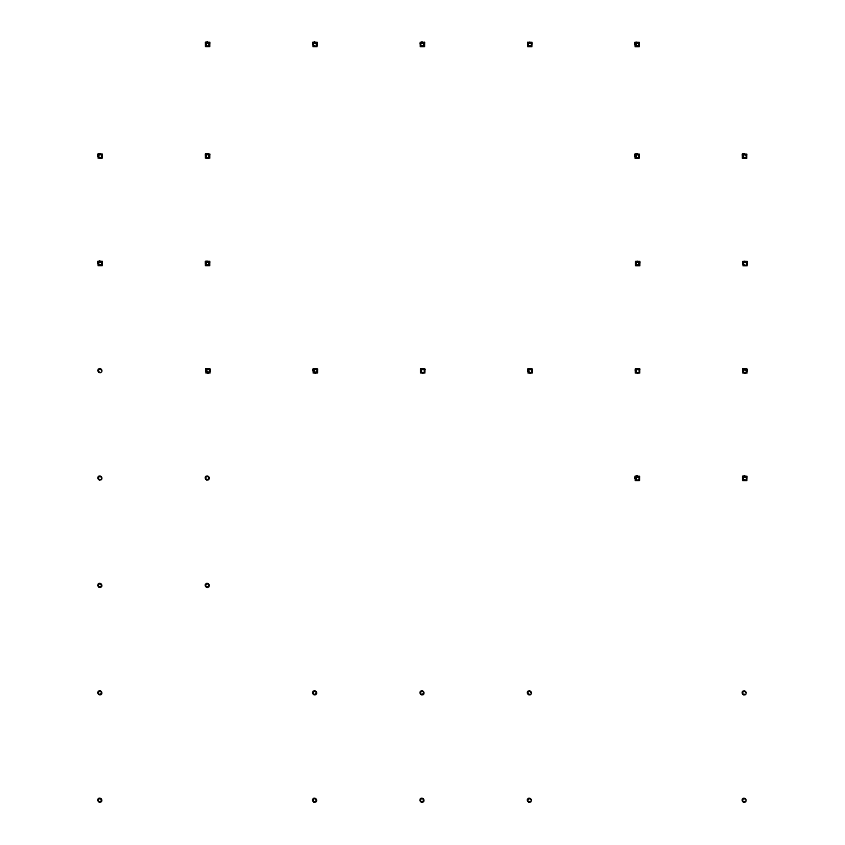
<?xml version="1.0" encoding="UTF-8"?>
<svg xmlns="http://www.w3.org/2000/svg" width="845" height="845" viewBox="0 0 845 845"><rect width="100%" height="100%" fill="white"/><g stroke="black" fill="none" stroke-linecap="round" stroke-linejoin="round"><path stroke-width="1.27" d="M424.56 42.313L424.56 46.612L420.261 46.612L420.261 42.313L424.56 42.313M639.676 368.832L639.676 373.131L635.377 373.12L635.377 368.832L639.676 368.832M98.147 155.131L98.464 156.336M98.337 155.807L98.242 155.226M98.126 262.52L98.432 263.714M98.464 263.746L98.284 262.119M98.411 263.302L98.39 262.225M205.673 155.765L205.789 155.047M205.726 263.249L205.726 262.182M206.37 369.244L205.863 370.395L206.708 372.043A1.732 1.732 0 0 1 206.719 369.592L206.592 369.466M206.212 371.409L205.927 369.962M206.233 370.268L206.148 369.624M312.999 44.014L312.956 43.486M312.904 43.919L313.094 44.5L313.115 43.084M313.347 370.501L313.453 369.561L313.685 371.23M313.632 370.786L314.076 368.99M420.292 43.94L420.345 43.496M421.095 371.684L420.842 369.571M421.275 369.413L421.021 370.807L420.958 369.687M528.484 371.705L528.072 369.994M528.315 370.723L528.22 370.142M635.197 43.602L635.524 44.817M635.355 43.76L635.451 44.352L635.524 43.38M635.123 155.755L635.26 154.836M635.282 155.913L635.186 155.322M635.44 156.061L635.429 155.005M635.799 262.225L635.884 262.869M635.936 371.652L635.461 370.015M635.556 370.596L635.63 369.614M635.789 370.839L635.884 369.276M635.303 477.911L635.715 476.664L636.718 476.517M635.366 477.478L635.683 478.682M637.278 476.58L636.781 476.58A1.489 1.436 59.4 0 0 635.546 477.309L635.609 478.217L636.253 476.612M742.67 155.438L742.829 155.596M743.135 262.89L743.23 264.02L743.199 262.816M742.797 370.469L743.019 371.082M744.202 369.064L743.273 369.297L743.199 371.261M742.776 478.016L742.681 477.425M743.019 478.249L743.104 476.686L744.096 476.527M101.801 263.883L101.801 262.996A1.732 1.732 0 0 1 101.844 263.851M209.137 44.722L209.243 44.827M209.211 156.515L209.169 155.976M316.484 44.204L316.41 45.186M316.632 44.848L316.548 44.267M423.799 44.151L423.694 45.091M423.894 44.246L423.863 45.271L423.863 44.7M424.021 44.869L423.799 43.76M639.359 263.545L639.221 263.006M746.589 263.408L746.536 264.411A1.732 1.732 0 0 0 746.568 262.658L746.705 264.01M746.526 371.399L746.536 370.511M635.905 370.522L635.905 371.43M635.82 155.406L635.852 156.23L635.841 155.226M205.652 155.395L205.747 156.526M205.958 370.554L206.159 369.835A1.489 1.436 59.4 0 1 206.666 369.328M420.736 370.596L420.937 369.878A1.489 1.436 59.4 0 1 421.159 369.592M528.125 370.617L528.326 369.899A1.489 1.436 59.4 0 1 528.547 369.603M635.641 263.513L635.873 264.02L635.884 262.531M635.398 477.647L635.704 479.115M206.645 369.93L206.56 370.68M635.873 43.539L635.884 44.531M98.178 155.153L98.569 154.392M205.789 43.116L205.831 44.891L205.821 43.37M205.673 262.14L205.789 263.693M313.685 370.342L313.801 369.307M635.355 43.771L636.465 42.567M528.125 370.047L528.357 369.719M635.26 155.395L635.282 154.857M635.493 155.628L635.767 154.741M742.597 155.353L743.294 154.308L742.734 155.491M742.861 155.628L743.114 154.719M742.882 155.638L743.23 154.836M635.598 477.71L635.725 476.686M742.924 370.11L743.273 369.297M743.093 370.268L743.442 369.466M742.85 477.024L743.072 478.703M743.093 477.277L743.23 477.414A1.732 1.732 0 0 0 743.22 479.178L742.723 477.953M98.4 155.036L98.569 156.843M98.379 262.425L98.538 264.231M205.768 262.446L205.726 263.915M743.104 369.941L743.262 371.747M206.349 371.684L206.814 370.849M635.936 43.201A1.732 1.732 0 0 0 635.936 45.651L636.042 44.458M636.01 156.145L635.62 157.054L635.26 156.557M743.399 156.167L743.368 157.297L742.491 155.258L742.882 156.526M313.928 369.434L313.791 369.888A1.732 1.732 0 0 0 313.833 371.705L313.347 370.902L314.108 371.937M635.524 43.37L636.031 42.694M635.377 154.941L637.236 154.16M528.621 369.392L528.463 371.272M743.04 477.224L744.223 476.654M635.102 156.124L635.514 156.948L636.169 156.378L635.556 156.99L635.25 155.871M746.198 372.222L745.417 372.677M205.99 42.725L206.803 42.387M313.717 42.482L314.182 42.398M420.768 42.768L421.697 42.546M528.157 42.778L530.026 42.609M743.357 369.381L745.279 369.265M743.611 369.624L744.889 369.18M743.357 476.939L743.473 477.055A1.732 1.732 0 0 1 745.955 477.076L745.448 476.717M206.55 42.683L207.553 42.641M313.928 42.694L314.921 42.641M98.907 154.128L99.826 153.991M98.95 154.17L99.552 154.212M206.296 154.149L207.828 154.234L206.698 153.991M528.558 42.588L530.111 42.694M636.074 42.736L637.479 42.694L636.285 42.387M99.752 261.348L99.361 261.443M206.264 261.538L207.268 261.496M636.581 476.379L637.479 476.39M636.327 476.686L637.795 477.013M743.442 476.432L744.582 476.517M745.374 157.582L744.371 157.624M208.377 372.413L208.821 372.296A1.732 1.732 0 0 1 207.078 372.318M316.093 372.191L316.21 372.318A1.732 1.732 0 0 1 314.467 372.339M638.007 264.992L637.003 264.876M636.433 477.013L637.384 477.045M743.822 477.034L744.529 476.96L743.991 476.981M206.719 42.303L207.3 42.387M206.867 42.451L207.458 42.546M314.118 42.324L314.678 42.398M314.245 42.461L314.836 42.556M421.507 42.345L422.056 42.398M421.623 42.461L422.743 42.694M636.37 42.472L636.961 42.567M636.264 154.086L636.855 154.181M743.642 154.096L744.677 154.244L744.086 154.043M99.33 261.411L99.9 261.496M206.666 261.38L207.638 261.464M636.792 261.464L637.764 261.559L637.225 261.411M744.181 261.485L745.121 261.538L744.223 261.538M207.057 368.779L208.028 368.864M314.446 368.8L315.354 368.821M529.234 368.842L530.142 368.874M636.623 368.853L637.51 368.864M744.625 369.001L744.033 368.906L745.205 369.18M744.191 369.064L744.783 369.159M636.465 476.263L637.679 476.591L636.623 476.422M743.843 476.263L745.089 476.633L744.16 476.58A1.489 1.436 59.4 0 0 742.935 477.33L743.093 479.136M636.729 46.031L637.616 46.031A1.732 1.732 0 0 1 636.718 46.105M99.699 157.561L100.597 157.571M208.007 157.614L208.06 157.666M637.489 157.614L637.616 157.751M744.118 157.772L743.621 157.55L745.406 157.614A1.732 1.732 0 0 1 743.663 157.645M100.502 264.897L101.041 264.876A1.732 1.732 0 0 1 99.298 264.907L100.206 265.087L99.604 264.886M637.89 264.886L638.049 265.034M207.754 372.275L208.345 372.37M208.419 372.455L207.437 372.36M315.164 372.318L315.322 372.476M205.483 42.989L209.782 42.989M312.882 43.01L317.171 43.01M420.271 43.032L424.56 43.032M527.66 43.053L531.949 43.053M635.049 43.074L639.348 43.074M98.073 154.656L102.361 154.656M205.462 154.677L209.75 154.677M635.018 154.762L639.316 154.762M742.406 154.783L746.705 154.783M98.041 262.045L102.34 262.056M205.43 262.066L209.729 262.066M635.556 262.161L639.845 262.161M742.945 262.172L747.244 262.172M205.821 369.466L210.12 369.466M313.21 369.487L317.509 369.487M420.599 369.508L424.898 369.508M527.998 369.529L532.287 369.529M635.387 369.55L639.676 369.55M742.776 369.571L747.064 369.571M635.208 476.939L639.507 476.939M742.607 476.96L746.895 476.96M529.329 42.313L530.29 42.599M421.94 42.292L422.944 42.62M421.972 42.324L422.616 42.577M314.551 42.271L315.607 42.662M314.562 42.282L315.692 42.746M314.762 42.482L315.375 42.694M207.162 42.25L208.324 42.746M207.352 42.451L207.997 42.694M207.131 153.938L208.134 154.265M99.742 153.917L100.386 154.16M99.721 261.306L100.639 261.559M99.784 261.38L100.354 261.549M744.445 368.821L745.723 369.423M744.276 476.21L744.889 476.432M743.927 157.571L744.477 157.73M636.549 157.571L636.676 157.698M207.078 157.571L207.616 157.719M637.183 265.055L637.711 265.193M206.972 264.876L207.109 265.024M314.646 372.191L315.238 372.391M314.794 372.349L315.375 372.529M207.278 372.201L207.881 372.402M744.139 476.633L745.184 477.034M637.626 42.556L637.806 42.746M529.857 42.44L530.438 42.746M422.521 42.472L423.07 42.746M207.606 42.303L208.261 42.683M636.676 264.834L637.267 265.14M744.899 368.874L745.448 369.159M100.196 153.97L100.787 154.286M744.73 476.263L745.353 476.622M744.931 476.474L745.554 476.812M637.331 476.253L638.017 476.654M637.584 476.495L638.155 476.802M314.319 372.149L314.921 372.476M206.951 372.149L207.532 372.455M635.514 156.948L636.063 157.35M745.332 369.033L745.998 369.561M745.343 372.592A1.732 1.732 0 0 1 743.167 370.765A1.732 1.732 0 0 1 745.628 369.339L746.114 369.687M745.163 476.432L745.829 476.96M637.827 476.464L638.556 477.055M745.353 369.645L744.308 369.244A1.489 1.436 59.4 0 0 743.325 369.645M742.649 156.578L743.304 157.36A1.732 1.732 0 0 1 743.304 154.91M635.936 45.651L635.134 44.426M635.683 45.25L635.113 44.024L635.757 45.472M635.905 157.339L635.355 155.142A1.489 1.436 59.4 0 1 635.862 154.624M745.85 369.413L746.177 369.878L745.723 369.297M742.85 478.745L743.304 479.337M635.63 371.335L635.936 371.779L635.461 370.902M638.165 476.664L638.556 477.193M635.598 478.872L635.989 479.4M635.852 479.263L635.239 477.847L635.493 478.492M528.241 371.314L528.674 371.895M420.894 371.346L421.359 371.948M314.044 372.011L313.241 370.395M635.873 371.726L635.715 369.92A1.489 1.436 59.4 0 1 635.936 369.624M742.723 156.367L743.04 156.969M742.871 156.8L742.744 155.153A1.489 1.436 59.4 0 1 743.251 154.646M742.861 370.923L743.209 371.557M635.134 156.156L635.577 156.874M742.681 478.312L743.072 478.978M635.334 478.333L635.778 479.052M423.694 43.37L424.084 44.426M528.621 371.705L528.019 370.437M528.072 370.881L528.389 371.473M316.379 43.433L316.632 43.961M421.232 371.684L420.715 370.501M420.683 370.86L421.095 371.546M205.662 156.156L205.483 155.586M205.831 264.02L205.462 262.975L205.715 263.619M206.064 370.987L206.455 371.652M98.147 156.019L98.516 156.652M98.126 263.408L98.516 264.073M742.523 155.776L742.776 156.431M743.009 263.112L743.199 263.703M742.628 477.858L742.776 478.397M635.049 155.67L635.292 156.314M635.725 263.207L635.894 263.767M635.577 263.059L635.767 263.651M635.683 370.733L635.852 371.293M635.482 370.522L635.736 371.177M528.199 370.617L528.452 371.251M420.926 370.701L421.074 371.251M420.63 370.416L420.768 370.944M205.588 43.972L205.779 44.563M206.159 370.68L206.296 371.208M205.958 370.48L206.201 371.124M98.094 155.564L98.284 156.156M98.073 262.953L98.231 263.513M746.536 262.953L746.737 263.555M639.232 263.027L639.369 263.555A1.732 1.732 0 0 1 636.887 265.087A1.732 1.732 0 0 1 636.887 262.077A1.732 1.732 0 0 1 639.485 263.587M316.537 43.866L316.685 44.405M316.431 43.75L316.59 44.31M209.116 43.813L209.296 44.394M209.116 155.522L209.275 156.071A1.732 1.732 0 0 1 206.708 157.54A1.732 1.732 0 0 1 206.708 154.529A1.732 1.732 0 0 1 209.317 156.029M209.106 262.932L209.243 263.471M635.218 44.542L635.377 43.444A1.489 1.436 59.4 0 1 635.894 42.937M313.379 370.955L313.548 369.856A1.489 1.436 59.4 0 1 314.055 369.349M745.628 369.339A1.732 1.732 0 0 1 746.124 372.149M528.611 371.747A1.732 1.732 0 0 1 528.611 370.004M101.865 155.564A1.732 1.732 0 0 1 101.865 156.462M101.051 157.519A1.732 1.732 0 0 1 99.319 157.519M423.366 693.354A1.785 1.785 0 0 1 422.891 693.967M422.606 694.157A1.785 1.785 0 0 1 420.071 693.217A1.785 1.785 0 0 1 421.38 690.84A1.785 1.785 0 0 1 423.535 692.477M423.387 800.637A1.785 1.785 0 0 1 422.944 801.292M422.68 801.493A1.785 1.785 0 0 1 420.081 800.711A1.785 1.785 0 0 1 421.243 798.261A1.785 1.785 0 0 1 423.493 799.761M744.878 694.157A1.785 1.785 0 0 1 742.28 693.375A1.785 1.785 0 0 1 743.442 690.925A1.785 1.785 0 0 1 745.691 692.425M744.941 801.482A1.785 1.785 0 0 1 742.29 800.828A1.785 1.785 0 0 1 743.378 798.324A1.785 1.785 0 0 1 745.67 799.814M315.977 693.333A1.785 1.785 0 0 1 315.586 693.882M315.217 694.146A1.785 1.785 0 0 1 312.682 693.196A1.785 1.785 0 0 1 313.991 690.819A1.785 1.785 0 0 1 316.146 692.467M315.998 800.627A1.785 1.785 0 0 1 315.639 801.187M315.291 801.472A1.785 1.785 0 0 1 312.692 800.69A1.785 1.785 0 0 1 313.854 798.24A1.785 1.785 0 0 1 316.104 799.74M423.894 43.517A1.732 1.732 0 0 1 423.894 45.25M422.838 46.063A1.732 1.732 0 0 1 421.94 46.063M207.363 479.537A1.785 1.785 0 0 1 205.24 477.964A1.785 1.785 0 0 1 206.983 475.988A1.785 1.785 0 0 1 208.81 477.89M208.535 478.735A1.785 1.785 0 0 1 208.324 478.999M208.567 586.029A1.785 1.785 0 0 1 208.303 586.388M207.553 586.863A1.785 1.785 0 0 1 205.24 585.532A1.785 1.785 0 0 1 206.814 583.388A1.785 1.785 0 0 1 208.789 585.162M99.858 479.537A1.785 1.785 0 0 1 97.84 477.869A1.785 1.785 0 0 1 99.636 475.967A1.785 1.785 0 0 1 101.421 477.869M101.168 586.007A1.785 1.785 0 0 1 100.977 586.293M100.154 586.852A1.785 1.785 0 0 1 97.851 585.522A1.785 1.785 0 0 1 99.414 583.367A1.785 1.785 0 0 1 101.389 585.152M639.179 262.637A1.732 1.732 0 0 1 639.179 264.379M638.545 265.013A1.732 1.732 0 0 1 636.803 265.013M530.005 694.178A1.785 1.785 0 0 1 527.46 693.238A1.785 1.785 0 0 1 528.769 690.861A1.785 1.785 0 0 1 530.924 692.499M530.068 801.514A1.785 1.785 0 0 1 527.481 800.733A1.785 1.785 0 0 1 528.632 798.271A1.785 1.785 0 0 1 530.882 799.782M99.319 372.127A1.785 1.785 0 0 1 97.883 370.099A1.785 1.785 0 0 1 99.847 368.589A1.785 1.785 0 0 1 101.442 370.48M100.344 694.157A1.785 1.785 0 0 1 97.788 692.646A1.785 1.785 0 0 1 100.132 690.84A1.785 1.785 0 0 1 100.956 693.682M100.407 801.493A1.785 1.785 0 0 1 97.777 800.152A1.785 1.785 0 0 1 99.995 798.198A1.785 1.785 0 0 1 100.999 800.976M209.053 262.552A1.732 1.732 0 0 1 209.053 264.284M208.419 264.929A1.732 1.732 0 0 1 206.687 264.929M98.041 261.327L98.041 265.626L102.34 265.626L102.34 261.337L98.041 261.327M98.062 153.938L98.073 158.237L102.361 158.237L102.361 153.938L98.062 153.938M205.43 261.348L205.43 265.647L209.729 265.647L209.729 261.348L205.43 261.348M205.462 153.959L205.462 158.258L209.75 158.258L209.75 153.959L205.462 153.959M205.483 42.271L205.483 46.57L209.782 46.57L209.782 42.271L205.483 42.271M205.821 368.747L205.821 373.046L210.12 373.046L210.12 368.747L205.821 368.747M312.872 42.292L312.872 46.591L317.171 46.591L317.171 42.292L312.872 42.292M313.21 368.769L313.21 373.067L317.509 373.067L317.509 368.769L313.21 368.769M420.599 368.79L420.599 373.089L424.898 373.089L424.898 368.79L420.599 368.79M527.66 42.334L527.66 46.633L531.949 46.633L531.949 42.334L527.66 42.334M527.988 368.811L527.988 373.11L532.287 373.11L532.287 368.811L527.988 368.811M635.018 154.043L635.018 158.342L639.316 158.342L639.316 154.043L635.018 154.043M635.049 42.356L635.049 46.655L639.348 46.655L639.338 42.356L635.049 42.356M635.208 476.221L635.208 480.52L639.507 480.52L639.507 476.221L635.208 476.221M635.556 261.443L635.556 265.731L639.845 265.742L639.845 261.443L635.556 261.443M742.406 154.065L742.406 158.364L746.705 158.364L746.705 154.065L742.406 154.065M742.597 476.242L742.607 480.541L746.895 480.541L746.895 476.242L742.597 476.242M742.776 368.842L742.776 373.141L747.064 373.141L747.064 368.853L742.776 368.842M742.945 261.454L742.945 265.752L747.244 265.752L747.234 261.454L742.945 261.454M208.43 264.886L207.416 264.939L208.43 264.897M744.16 369.592L744.952 369.666L744.16 369.592M530.259 46.042L529.361 46.031A1.732 1.732 0 0 0 530.227 46.084M638.45 369.476L638.028 369.297A1.732 1.732 0 0 0 635.852 371.124A1.732 1.732 0 0 0 638.313 372.55A1.732 1.732 0 0 0 638.809 369.751L638.45 369.476M743.927 479.886A1.732 1.732 0 0 0 746.536 478.386A1.732 1.732 0 0 0 743.938 476.886A1.732 1.732 0 0 0 743.927 479.886M636.538 479.865A1.732 1.732 0 0 0 639.147 478.365A1.732 1.732 0 0 0 636.538 476.865A1.732 1.732 0 0 0 636.538 479.865M529.319 372.455A1.732 1.732 0 0 0 531.928 370.955A1.732 1.732 0 0 0 529.319 369.455A1.732 1.732 0 0 0 529.319 372.455M421.93 372.444A1.732 1.732 0 0 0 424.539 370.934A1.732 1.732 0 0 0 421.93 369.434A1.732 1.732 0 0 0 421.93 372.444M99.404 157.592A1.732 1.732 0 0 0 102.002 156.093A1.732 1.732 0 0 0 99.404 154.582A1.732 1.732 0 0 0 99.404 157.592M314.203 45.947A1.732 1.732 0 0 0 316.812 44.447A1.732 1.732 0 0 0 314.203 42.937A1.732 1.732 0 0 0 314.203 45.947M206.74 45.852A1.732 1.732 0 0 0 209.338 44.341A1.732 1.732 0 0 0 206.74 42.841A1.732 1.732 0 0 0 206.74 45.852M421.359 694.653A1.785 1.785 0 0 0 424.042 693.101A1.785 1.785 0 0 0 421.359 691.548A1.785 1.785 0 0 0 421.359 694.653M421.328 802.042A1.785 1.785 0 0 0 424.021 800.49A1.785 1.785 0 0 0 421.328 798.937A1.785 1.785 0 0 0 421.328 802.042M743.526 694.706A1.785 1.785 0 0 0 746.219 693.153A1.785 1.785 0 0 0 743.526 691.601A1.785 1.785 0 0 0 743.526 694.706M743.505 802.095A1.785 1.785 0 0 0 746.188 800.542A1.785 1.785 0 0 0 743.505 798.99A1.785 1.785 0 0 0 743.505 802.095M313.97 694.632A1.785 1.785 0 0 0 316.653 693.08A1.785 1.785 0 0 0 313.97 691.527A1.785 1.785 0 0 0 313.97 694.632M313.939 802.021A1.785 1.785 0 0 0 316.621 800.468A1.785 1.785 0 0 0 313.939 798.916A1.785 1.785 0 0 0 313.939 802.021M421.602 45.968A1.732 1.732 0 0 0 424.201 44.458A1.732 1.732 0 0 0 421.602 42.958A1.732 1.732 0 0 0 421.602 45.968M206.634 479.833A1.785 1.785 0 0 0 209.317 478.281A1.785 1.785 0 0 0 206.634 476.728A1.785 1.785 0 0 0 206.634 479.833M206.602 587.222A1.785 1.785 0 0 0 209.296 585.669A1.785 1.785 0 0 0 206.602 584.117A1.785 1.785 0 0 0 206.602 587.222M99.245 479.812A1.785 1.785 0 0 0 101.928 478.259A1.785 1.785 0 0 0 99.245 476.717A1.785 1.785 0 0 0 99.245 479.812M99.214 587.201A1.785 1.785 0 0 0 101.896 585.648A1.785 1.785 0 0 0 99.214 584.106A1.785 1.785 0 0 0 99.214 587.201M314.541 372.423A1.732 1.732 0 0 0 317.15 370.913A1.732 1.732 0 0 0 314.541 369.413A1.732 1.732 0 0 0 314.541 372.423M528.991 45.989A1.732 1.732 0 0 0 531.589 44.479A1.732 1.732 0 0 0 528.991 42.979A1.732 1.732 0 0 0 528.991 45.989M744.276 265.108A1.732 1.732 0 0 0 746.874 263.608A1.732 1.732 0 0 0 744.276 262.098A1.732 1.732 0 0 0 744.276 265.108M743.737 157.719A1.732 1.732 0 0 0 746.346 156.219A1.732 1.732 0 0 0 743.737 154.709A1.732 1.732 0 0 0 743.737 157.719M636.348 157.698A1.732 1.732 0 0 0 638.957 156.198A1.732 1.732 0 0 0 636.348 154.688A1.732 1.732 0 0 0 636.348 157.698M636.38 46.01A1.732 1.732 0 0 0 638.978 44.5A1.732 1.732 0 0 0 636.38 43A1.732 1.732 0 0 0 636.38 46.01M528.748 694.664A1.785 1.785 0 0 0 531.431 693.122A1.785 1.785 0 0 0 528.748 691.569A1.785 1.785 0 0 0 528.748 694.664M528.716 802.053A1.785 1.785 0 0 0 531.41 800.511A1.785 1.785 0 0 0 528.727 798.958A1.785 1.785 0 0 0 528.716 802.053M207.152 372.402A1.732 1.732 0 0 0 209.761 370.902A1.732 1.732 0 0 0 207.152 369.392A1.732 1.732 0 0 0 207.152 372.402M99.266 372.423A1.785 1.785 0 0 0 101.949 370.87A1.785 1.785 0 0 0 99.266 369.318A1.785 1.785 0 0 0 99.266 372.423M99.192 694.59A1.785 1.785 0 0 0 101.875 693.048A1.785 1.785 0 0 0 99.192 691.495A1.785 1.785 0 0 0 99.192 694.59M99.161 801.979A1.785 1.785 0 0 0 101.844 800.437A1.785 1.785 0 0 0 99.161 798.884A1.785 1.785 0 0 0 99.161 801.979M206.761 265.003A1.732 1.732 0 0 0 209.37 263.503A1.732 1.732 0 0 0 206.761 261.992A1.732 1.732 0 0 0 206.761 265.003M99.372 264.981A1.732 1.732 0 0 0 101.981 263.482A1.732 1.732 0 0 0 99.372 261.971A1.732 1.732 0 0 0 99.372 264.981"/></g></svg>
